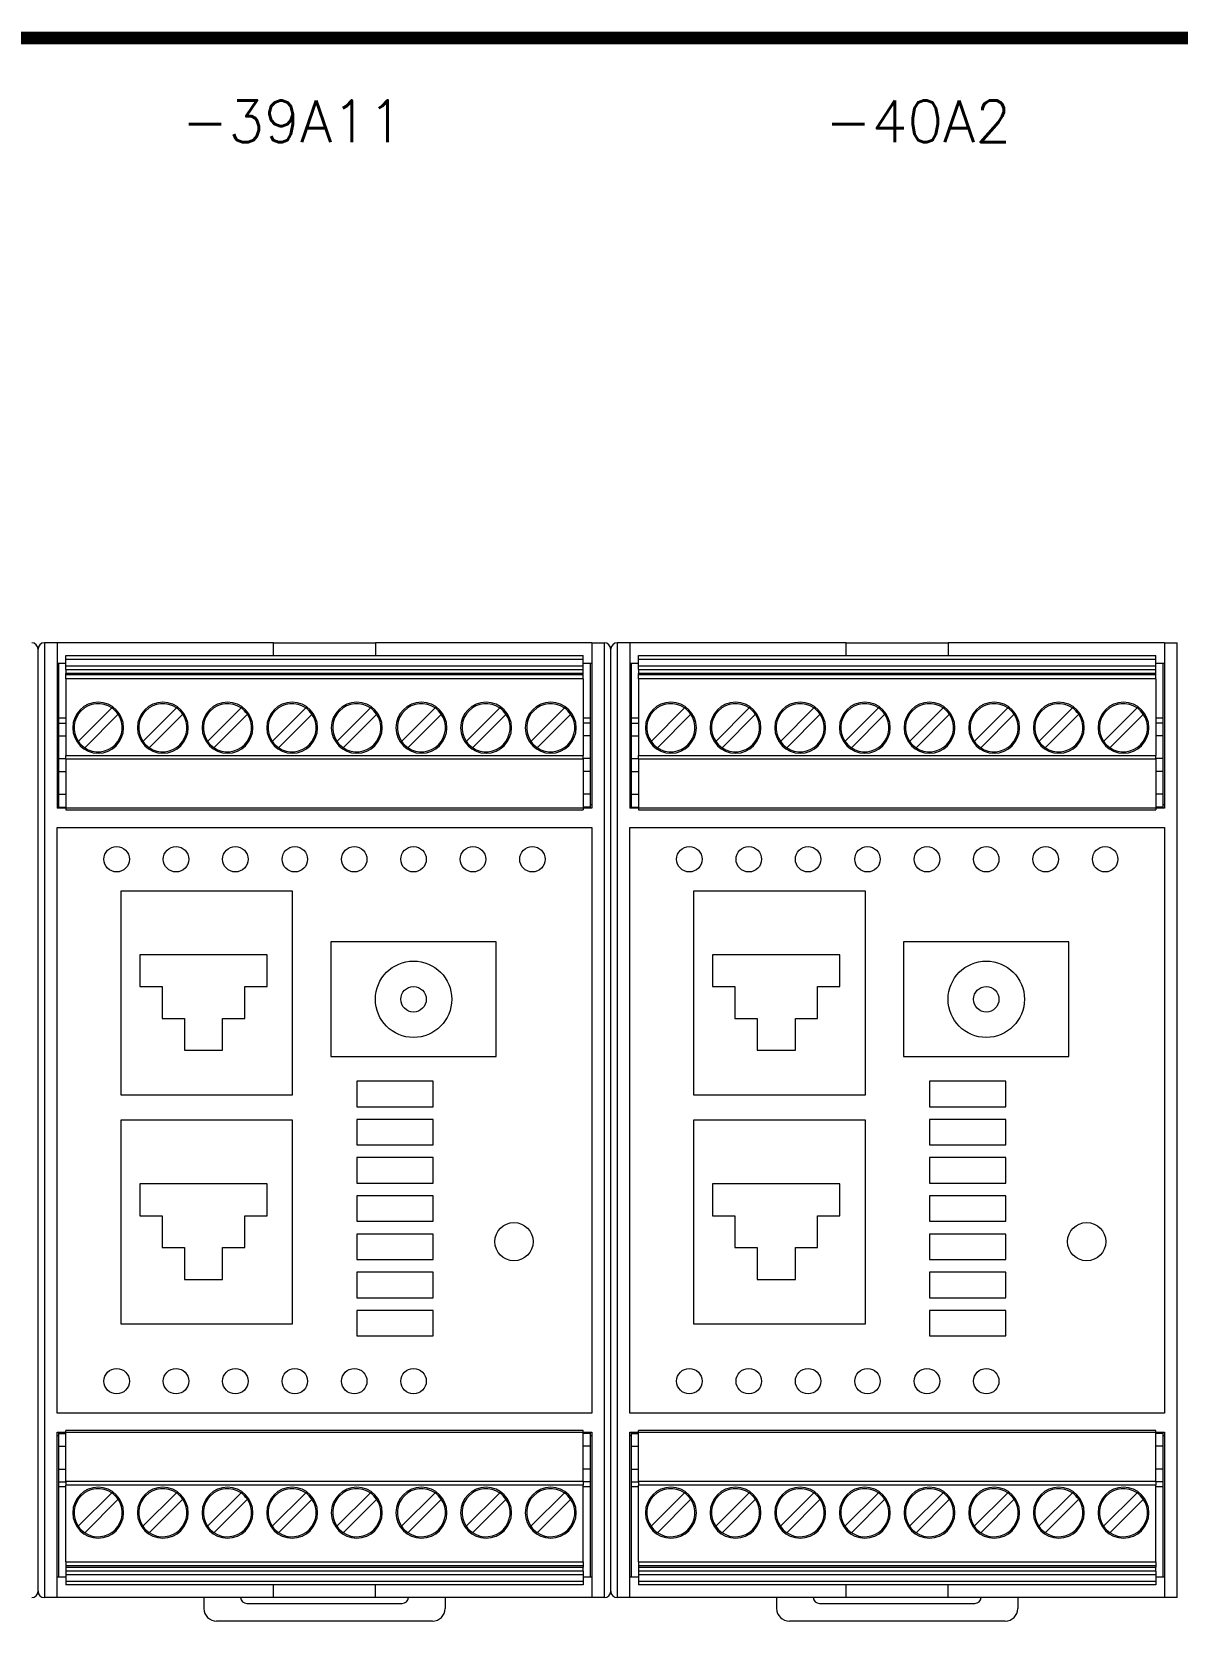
# Model space of a CAD drawing. Extents: x -2993 to 3661, y -4147 to -1441.
# Drawn here: x -2308.1 to -2218.1, y -2703.5 to -2578.7 of the extents above; entities that cross this region are included whole.
import ezdxf
from ezdxf.enums import TextEntityAlignment as Align

# ---------------------------------------------------------------- set-up
doc = ezdxf.new("R2010")
doc.units = 0
doc.header["$LTSCALE"] = 0.1
doc.header["$MEASUREMENT"] = 0
doc.layers.get('0').update_dxf_attribs({"linetype": 'CONTINUOUS'})
doc.layers.add('DIM', color=5, linetype='CONTINUOUS')
doc.styles.get("Standard").update_dxf_attribs({"font": 'simplex.shx'})

msp = doc.modelspace()

# ---------------------------------------------------------------- linework, layer by layer
at = {"color": 7, "linetype": 'Continuous', "lineweight": 13}
for p, q in [((-2306.14, -2626.67), (-2307.14, -2626.67)), ((-2307.14, -2626.67), (-2307.14, -2701.67)), ((-2289.14, -2626.67), (-2306.14, -2626.67)), ((-2306.14, -2626.67), (-2306.14, -2639.67)), ((-2289.14, -2627.67), (-2289.14, -2626.67)), ((-2289.14, -2626.67), (-2281.14, -2626.67)), ((-2264.14, -2626.67), (-2281.14, -2626.67)), ((-2281.14, -2626.67), (-2281.14, -2627.67)), ((-2264.14, -2626.67), (-2264.14, -2639.67)), ((-2264.14, -2626.67), (-2263.14, -2626.67)), ((-2263.14, -2701.67), (-2263.14, -2626.67)), ((-2261.14, -2626.67), (-2262.14, -2626.67)), ((-2262.14, -2626.67), (-2262.14, -2701.67)), ((-2261.14, -2626.67), (-2261.14, -2639.67)), ((-2244.14, -2626.67), (-2261.14, -2626.67)), ((-2244.14, -2627.67), (-2244.14, -2626.67)), ((-2244.14, -2626.67), (-2236.14, -2626.67)), ((-2236.14, -2626.67), (-2236.14, -2627.67)), ((-2219.14, -2626.67), (-2236.14, -2626.67)), ((-2219.14, -2626.67), (-2219.14, -2639.67)), ((-2219.14, -2626.67), (-2218.14, -2626.67)), ((-2218.14, -2701.67), (-2218.14, -2626.67)), ((-2307.64, -2632.32), (-2307.64, -2627.17)), ((-2307.64, -2632.32), (-2307.64, -2627.17)), ((-2307.64, -2701.17), (-2307.64, -2627.17)), ((-2307.64, -2701.17), (-2307.64, -2627.17)), ((-2307.64, -2701.17), (-2307.64, -2627.17)), ((-2307.64, -2701.17), (-2307.64, -2627.17)), ((-2305.46, -2627.67), (-2264.82, -2627.67)), ((-2305.46, -2627.97), (-2305.46, -2627.67)), ((-2264.82, -2627.97), (-2305.46, -2627.97)), ((-2305.46, -2628.47), (-2305.46, -2627.97)), ((-2264.82, -2627.97), (-2264.82, -2627.67)), ((-2264.82, -2628.47), (-2264.82, -2627.97)), ((-2262.64, -2632.32), (-2262.64, -2627.17)), ((-2262.64, -2632.32), (-2262.64, -2627.17)), ((-2262.64, -2701.17), (-2262.64, -2627.17)), ((-2262.64, -2701.17), (-2262.64, -2627.17)), ((-2262.64, -2701.17), (-2262.64, -2627.17)), ((-2262.64, -2701.17), (-2262.64, -2627.17)), ((-2260.46, -2627.97), (-2260.46, -2627.67)), ((-2260.46, -2627.67), (-2219.82, -2627.67)), ((-2260.46, -2628.47), (-2260.46, -2627.97)), ((-2219.82, -2627.97), (-2260.46, -2627.97)), ((-2219.82, -2627.97), (-2219.82, -2627.67)), ((-2219.82, -2628.47), (-2219.82, -2627.97)), ((-2306.14, -2628.27), (-2305.46, -2628.27)), ((-2306.04, -2628.27), (-2306.04, -2639.37)), ((-2305.46, -2628.47), (-2264.82, -2628.47)), ((-2305.46, -2628.77), (-2305.46, -2628.47)), ((-2305.46, -2628.77), (-2264.82, -2628.77)), ((-2305.46, -2628.77), (-2305.46, -2629.08)), ((-2264.82, -2629.08), (-2305.46, -2629.08)), ((-2305.46, -2629.19), (-2305.46, -2629.08)), ((-2264.82, -2629.19), (-2305.46, -2629.19)), ((-2305.46, -2629.49), (-2305.46, -2629.19)), ((-2264.82, -2628.27), (-2264.14, -2628.27)), ((-2264.82, -2628.77), (-2264.82, -2628.47)), ((-2264.82, -2629.08), (-2264.82, -2628.77)), ((-2264.82, -2629.19), (-2264.82, -2629.08)), ((-2264.82, -2629.49), (-2264.82, -2629.19)), ((-2264.24, -2639.37), (-2264.24, -2628.27)), ((-2261.14, -2628.27), (-2260.46, -2628.27)), ((-2261.04, -2628.27), (-2261.04, -2639.37)), ((-2260.46, -2628.77), (-2260.46, -2628.47)), ((-2260.46, -2628.47), (-2219.82, -2628.47)), ((-2260.46, -2628.77), (-2260.46, -2629.08)), ((-2260.46, -2628.77), (-2219.82, -2628.77)), ((-2260.46, -2629.19), (-2260.46, -2629.08)), ((-2219.82, -2629.08), (-2260.46, -2629.08)), ((-2260.46, -2629.49), (-2260.46, -2629.19)), ((-2219.82, -2629.19), (-2260.46, -2629.19)), ((-2219.82, -2628.27), (-2219.14, -2628.27)), ((-2219.82, -2628.77), (-2219.82, -2628.47)), ((-2219.82, -2629.08), (-2219.82, -2628.77)), ((-2219.82, -2629.19), (-2219.82, -2629.08)), ((-2219.82, -2629.49), (-2219.82, -2629.19)), ((-2219.24, -2639.37), (-2219.24, -2628.27)), ((-2264.82, -2629.49), (-2305.46, -2629.49)), ((-2305.46, -2629.49), (-2305.46, -2635.51)), ((-2264.82, -2629.49), (-2264.82, -2635.51)), ((-2260.46, -2629.49), (-2260.46, -2635.51)), ((-2219.82, -2629.49), (-2260.46, -2629.49)), ((-2219.82, -2629.49), (-2219.82, -2635.51)), ((-2304.48, -2634.41), (-2301.85, -2631.78)), ((-2299.4, -2634.41), (-2296.77, -2631.78)), ((-2294.32, -2634.41), (-2291.69, -2631.78)), ((-2289.24, -2634.41), (-2286.61, -2631.78)), ((-2284.16, -2634.41), (-2281.53, -2631.78)), ((-2279.08, -2634.41), (-2276.45, -2631.78)), ((-2274, -2634.41), (-2271.37, -2631.78)), ((-2268.92, -2634.41), (-2266.29, -2631.78)), ((-2259.48, -2634.41), (-2256.85, -2631.78)), ((-2254.4, -2634.41), (-2251.77, -2631.78)), ((-2249.32, -2634.41), (-2246.69, -2631.78)), ((-2244.24, -2634.41), (-2241.61, -2631.78)), ((-2239.16, -2634.41), (-2236.53, -2631.78)), ((-2234.08, -2634.41), (-2231.45, -2631.78)), ((-2229, -2634.41), (-2226.37, -2631.78)), ((-2223.92, -2634.41), (-2221.29, -2631.78)), ((-2306.04, -2632.57), (-2305.46, -2632.57)), ((-2306.04, -2632.97), (-2305.46, -2632.97)), ((-2301.35, -2632.28), (-2303.98, -2634.91)), ((-2296.27, -2632.28), (-2298.9, -2634.91)), ((-2291.19, -2632.28), (-2293.82, -2634.91)), ((-2286.11, -2632.28), (-2288.74, -2634.91)), ((-2281.03, -2632.28), (-2283.66, -2634.91)), ((-2275.95, -2632.28), (-2278.58, -2634.91)), ((-2270.87, -2632.28), (-2273.5, -2634.91)), ((-2265.79, -2632.28), (-2268.42, -2634.91)), ((-2264.82, -2632.57), (-2264.24, -2632.57)), ((-2264.24, -2632.97), (-2264.82, -2632.97)), ((-2261.04, -2632.57), (-2260.46, -2632.57)), ((-2261.04, -2632.97), (-2260.46, -2632.97)), ((-2256.35, -2632.28), (-2258.98, -2634.91)), ((-2251.27, -2632.28), (-2253.9, -2634.91)), ((-2246.19, -2632.28), (-2248.82, -2634.91)), ((-2241.11, -2632.28), (-2243.74, -2634.91)), ((-2236.03, -2632.28), (-2238.66, -2634.91)), ((-2230.95, -2632.28), (-2233.58, -2634.91)), ((-2225.87, -2632.28), (-2228.5, -2634.91)), ((-2220.79, -2632.28), (-2223.42, -2634.91)), ((-2219.82, -2632.57), (-2219.24, -2632.57)), ((-2219.24, -2632.97), (-2219.82, -2632.97)), ((-2306.04, -2633.97), (-2305.46, -2633.97)), ((-2264.24, -2633.97), (-2264.82, -2633.97)), ((-2261.04, -2633.97), (-2260.46, -2633.97)), ((-2219.24, -2633.97), (-2219.82, -2633.97)), ((-2305.46, -2635.51), (-2264.82, -2635.51)), ((-2305.46, -2635.81), (-2305.46, -2635.51)), ((-2264.82, -2635.81), (-2264.82, -2635.51)), ((-2260.46, -2635.81), (-2260.46, -2635.51)), ((-2260.46, -2635.51), (-2219.82, -2635.51)), ((-2219.82, -2635.81), (-2219.82, -2635.51)), ((-2306.04, -2635.77), (-2305.46, -2635.77)), ((-2306.04, -2636.77), (-2305.46, -2636.77)), ((-2264.82, -2635.81), (-2305.46, -2635.81)), ((-2305.46, -2635.81), (-2305.46, -2639.79)), ((-2264.24, -2635.77), (-2264.82, -2635.77)), ((-2264.82, -2635.81), (-2264.82, -2639.79)), ((-2264.24, -2636.77), (-2264.82, -2636.77)), ((-2261.04, -2635.77), (-2260.46, -2635.77)), ((-2261.04, -2636.77), (-2260.46, -2636.77)), ((-2260.46, -2635.81), (-2260.46, -2639.79)), ((-2219.82, -2635.81), (-2260.46, -2635.81)), ((-2219.24, -2635.77), (-2219.82, -2635.77)), ((-2219.82, -2635.81), (-2219.82, -2639.79)), ((-2219.24, -2636.77), (-2219.82, -2636.77)), ((-2307.64, -2653.67), (-2307.64, -2636.99)), ((-2307.64, -2653.67), (-2307.64, -2636.99)), ((-2262.64, -2653.67), (-2262.64, -2636.99)), ((-2262.64, -2653.67), (-2262.64, -2636.99)), ((-2306.04, -2638.57), (-2305.46, -2638.57)), ((-2264.24, -2638.57), (-2264.82, -2638.57)), ((-2261.04, -2638.57), (-2260.46, -2638.57)), ((-2219.24, -2638.57), (-2219.82, -2638.57)), ((-2306.14, -2639.37), (-2306.04, -2639.37)), ((-2264.14, -2639.67), (-2306.14, -2639.67)), ((-2306.04, -2639.37), (-2306.04, -2639.67)), ((-2306.04, -2639.57), (-2305.46, -2639.57)), ((-2305.46, -2639.79), (-2264.82, -2639.79)), ((-2264.24, -2639.57), (-2264.82, -2639.57)), ((-2264.24, -2639.37), (-2264.14, -2639.37)), ((-2264.24, -2639.67), (-2264.24, -2639.37)), ((-2261.14, -2639.37), (-2261.04, -2639.37)), ((-2219.14, -2639.67), (-2261.14, -2639.67)), ((-2261.04, -2639.37), (-2261.04, -2639.67)), ((-2261.04, -2639.57), (-2260.46, -2639.57)), ((-2260.46, -2639.79), (-2219.82, -2639.79)), ((-2219.24, -2639.57), (-2219.82, -2639.57)), ((-2219.24, -2639.37), (-2219.14, -2639.37)), ((-2219.24, -2639.67), (-2219.24, -2639.37)), ((-2306.14, -2641.17), (-2264.14, -2641.17)), ((-2306.14, -2687.17), (-2306.14, -2641.17)), ((-2264.14, -2641.17), (-2264.14, -2687.17)), ((-2261.14, -2641.17), (-2219.14, -2641.17)), ((-2261.14, -2687.17), (-2261.14, -2641.17)), ((-2219.14, -2641.17), (-2219.14, -2687.17)), ((-2287.64, -2646.17), (-2301.14, -2646.17)), ((-2287.64, -2646.17), (-2301.14, -2646.17)), ((-2301.14, -2646.17), (-2301.14, -2662.17)), ((-2301.14, -2646.17), (-2301.14, -2662.17)), ((-2287.64, -2662.17), (-2287.64, -2646.17)), ((-2287.64, -2662.17), (-2287.64, -2646.17)), ((-2256.14, -2646.17), (-2256.14, -2662.17)), ((-2256.14, -2646.17), (-2256.14, -2662.17)), ((-2242.64, -2646.17), (-2256.14, -2646.17)), ((-2242.64, -2646.17), (-2256.14, -2646.17)), ((-2242.64, -2662.17), (-2242.64, -2646.17)), ((-2242.64, -2662.17), (-2242.64, -2646.17)), ((-2271.64, -2650.17), (-2284.64, -2650.17)), ((-2284.64, -2650.17), (-2284.64, -2659.17)), ((-2271.64, -2659.17), (-2271.64, -2650.17)), ((-2226.64, -2650.17), (-2239.64, -2650.17)), ((-2239.64, -2650.17), (-2239.64, -2659.17)), ((-2226.64, -2659.17), (-2226.64, -2650.17)), ((-2289.64, -2651.17), (-2299.64, -2651.17)), ((-2299.64, -2651.17), (-2299.64, -2653.67)), ((-2289.64, -2653.67), (-2289.64, -2651.17)), ((-2254.64, -2651.17), (-2254.64, -2653.67)), ((-2244.64, -2651.17), (-2254.64, -2651.17)), ((-2244.64, -2653.67), (-2244.64, -2651.17)), ((-2299.64, -2653.67), (-2297.89, -2653.67)), ((-2297.89, -2653.67), (-2297.89, -2656.17)), ((-2291.39, -2656.17), (-2291.39, -2653.67)), ((-2291.39, -2653.67), (-2289.64, -2653.67)), ((-2254.64, -2653.67), (-2252.89, -2653.67)), ((-2252.89, -2653.67), (-2252.89, -2656.17)), ((-2246.39, -2656.17), (-2246.39, -2653.67)), ((-2246.39, -2653.67), (-2244.64, -2653.67)), ((-2297.89, -2656.17), (-2296.14, -2656.17)), ((-2296.14, -2656.17), (-2296.14, -2658.67)), ((-2293.14, -2656.17), (-2291.39, -2656.17)), ((-2293.14, -2658.67), (-2293.14, -2656.17)), ((-2252.89, -2656.17), (-2251.14, -2656.17)), ((-2251.14, -2656.17), (-2251.14, -2658.67)), ((-2248.14, -2658.67), (-2248.14, -2656.17)), ((-2248.14, -2656.17), (-2246.39, -2656.17)), ((-2296.14, -2658.67), (-2293.14, -2658.67)), ((-2284.64, -2659.17), (-2271.64, -2659.17)), ((-2251.14, -2658.67), (-2248.14, -2658.67)), ((-2239.64, -2659.17), (-2226.64, -2659.17)), ((-2276.59, -2661.11), (-2282.59, -2661.11)), ((-2282.59, -2661.11), (-2282.59, -2663.11)), ((-2276.59, -2663.11), (-2276.59, -2661.11)), ((-2231.59, -2661.11), (-2237.59, -2661.11)), ((-2237.59, -2661.11), (-2237.59, -2663.11)), ((-2231.59, -2663.11), (-2231.59, -2661.11)), ((-2301.14, -2662.17), (-2287.64, -2662.17)), ((-2301.14, -2662.17), (-2287.64, -2662.17)), ((-2256.14, -2662.17), (-2242.64, -2662.17)), ((-2256.14, -2662.17), (-2242.64, -2662.17)), ((-2287.64, -2664.17), (-2301.14, -2664.17)), ((-2287.64, -2664.17), (-2301.14, -2664.17)), ((-2301.14, -2664.17), (-2301.14, -2680.17)), ((-2301.14, -2664.17), (-2301.14, -2680.17)), ((-2287.64, -2680.17), (-2287.64, -2664.17)), ((-2287.64, -2680.17), (-2287.64, -2664.17)), ((-2282.59, -2663.11), (-2276.59, -2663.11)), ((-2282.59, -2664.11), (-2282.59, -2666.11)), ((-2276.59, -2664.11), (-2282.59, -2664.11)), ((-2276.59, -2666.11), (-2276.59, -2664.11)), ((-2242.64, -2664.17), (-2256.14, -2664.17)), ((-2242.64, -2664.17), (-2256.14, -2664.17)), ((-2256.14, -2664.17), (-2256.14, -2680.17)), ((-2256.14, -2664.17), (-2256.14, -2680.17)), ((-2242.64, -2680.17), (-2242.64, -2664.17)), ((-2242.64, -2680.17), (-2242.64, -2664.17)), ((-2237.59, -2663.11), (-2231.59, -2663.11)), ((-2237.59, -2664.11), (-2237.59, -2666.11)), ((-2231.59, -2664.11), (-2237.59, -2664.11)), ((-2231.59, -2666.11), (-2231.59, -2664.11)), ((-2282.59, -2666.11), (-2276.59, -2666.11)), ((-2237.59, -2666.11), (-2231.59, -2666.11)), ((-2276.59, -2667.11), (-2282.59, -2667.11)), ((-2282.59, -2667.11), (-2282.59, -2669.11)), ((-2276.59, -2669.11), (-2276.59, -2667.11)), ((-2231.59, -2667.11), (-2237.59, -2667.11)), ((-2237.59, -2667.11), (-2237.59, -2669.11)), ((-2231.59, -2669.11), (-2231.59, -2667.11)), ((-2289.64, -2669.17), (-2299.64, -2669.17)), ((-2299.64, -2669.17), (-2299.64, -2671.67)), ((-2289.64, -2671.67), (-2289.64, -2669.17)), ((-2282.59, -2669.11), (-2276.59, -2669.11)), ((-2244.64, -2669.17), (-2254.64, -2669.17)), ((-2254.64, -2669.17), (-2254.64, -2671.67)), ((-2244.64, -2671.67), (-2244.64, -2669.17)), ((-2237.59, -2669.11), (-2231.59, -2669.11)), ((-2282.59, -2670.11), (-2282.59, -2672.11)), ((-2276.59, -2670.11), (-2282.59, -2670.11)), ((-2276.59, -2672.11), (-2276.59, -2670.11)), ((-2237.59, -2670.11), (-2237.59, -2672.11)), ((-2231.59, -2670.11), (-2237.59, -2670.11)), ((-2231.59, -2672.11), (-2231.59, -2670.11)), ((-2299.64, -2671.67), (-2297.89, -2671.67)), ((-2297.89, -2671.67), (-2297.89, -2674.17)), ((-2291.39, -2674.17), (-2291.39, -2671.67)), ((-2291.39, -2671.67), (-2289.64, -2671.67)), ((-2254.64, -2671.67), (-2252.89, -2671.67)), ((-2252.89, -2671.67), (-2252.89, -2674.17)), ((-2246.39, -2674.17), (-2246.39, -2671.67)), ((-2246.39, -2671.67), (-2244.64, -2671.67)), ((-2282.59, -2672.11), (-2276.59, -2672.11)), ((-2237.59, -2672.11), (-2231.59, -2672.11)), ((-2297.89, -2674.17), (-2296.14, -2674.17)), ((-2296.14, -2674.17), (-2296.14, -2676.67)), ((-2293.14, -2674.17), (-2291.39, -2674.17)), ((-2293.14, -2676.67), (-2293.14, -2674.17)), ((-2282.59, -2673.11), (-2282.59, -2675.11)), ((-2276.59, -2673.11), (-2282.59, -2673.11)), ((-2276.59, -2675.11), (-2276.59, -2673.11)), ((-2252.89, -2674.17), (-2251.14, -2674.17)), ((-2251.14, -2674.17), (-2251.14, -2676.67)), ((-2248.14, -2676.67), (-2248.14, -2674.17)), ((-2248.14, -2674.17), (-2246.39, -2674.17)), ((-2237.59, -2673.11), (-2237.59, -2675.11)), ((-2231.59, -2673.11), (-2237.59, -2673.11)), ((-2231.59, -2675.11), (-2231.59, -2673.11)), ((-2307.64, -2701.17), (-2307.64, -2674.67)), ((-2307.64, -2701.17), (-2307.64, -2674.67)), ((-2282.59, -2675.11), (-2276.59, -2675.11)), ((-2262.64, -2701.17), (-2262.64, -2674.67)), ((-2262.64, -2701.17), (-2262.64, -2674.67)), ((-2237.59, -2675.11), (-2231.59, -2675.11)), ((-2296.14, -2676.67), (-2293.14, -2676.67)), ((-2282.59, -2676.11), (-2282.59, -2678.11)), ((-2276.59, -2676.11), (-2282.59, -2676.11)), ((-2276.59, -2678.11), (-2276.59, -2676.11)), ((-2251.14, -2676.67), (-2248.14, -2676.67)), ((-2237.59, -2676.11), (-2237.59, -2678.11)), ((-2231.59, -2676.11), (-2237.59, -2676.11)), ((-2231.59, -2678.11), (-2231.59, -2676.11)), ((-2282.59, -2678.11), (-2276.59, -2678.11)), ((-2276.59, -2679.11), (-2282.59, -2679.11)), ((-2282.59, -2679.11), (-2282.59, -2681.11)), ((-2276.59, -2681.11), (-2276.59, -2679.11)), ((-2237.59, -2678.11), (-2231.59, -2678.11)), ((-2231.59, -2679.11), (-2237.59, -2679.11)), ((-2237.59, -2679.11), (-2237.59, -2681.11)), ((-2231.59, -2681.11), (-2231.59, -2679.11)), ((-2301.14, -2680.17), (-2287.64, -2680.17)), ((-2301.14, -2680.17), (-2287.64, -2680.17)), ((-2256.14, -2680.17), (-2242.64, -2680.17)), ((-2256.14, -2680.17), (-2242.64, -2680.17)), ((-2282.59, -2681.11), (-2276.59, -2681.11)), ((-2237.59, -2681.11), (-2231.59, -2681.11)), ((-2264.14, -2687.17), (-2306.14, -2687.17)), ((-2219.14, -2687.17), (-2261.14, -2687.17)), ((-2306.14, -2688.67), (-2264.14, -2688.67)), ((-2306.14, -2701.67), (-2306.14, -2688.67)), ((-2306.04, -2688.97), (-2306.14, -2688.97)), ((-2306.04, -2688.67), (-2306.04, -2688.97)), ((-2306.04, -2688.77), (-2305.46, -2688.77)), ((-2306.04, -2688.97), (-2306.04, -2700.07)), ((-2264.82, -2688.55), (-2305.46, -2688.55)), ((-2305.46, -2692.53), (-2305.46, -2688.55)), ((-2264.82, -2692.53), (-2264.82, -2688.55)), ((-2264.24, -2688.77), (-2264.82, -2688.77)), ((-2264.24, -2688.97), (-2264.24, -2688.67)), ((-2264.14, -2688.97), (-2264.24, -2688.97)), ((-2264.24, -2700.07), (-2264.24, -2688.97)), ((-2264.14, -2688.67), (-2264.14, -2701.67)), ((-2261.14, -2701.67), (-2261.14, -2688.67)), ((-2261.14, -2688.67), (-2219.14, -2688.67)), ((-2261.04, -2688.97), (-2261.14, -2688.97)), ((-2261.04, -2688.67), (-2261.04, -2688.97)), ((-2261.04, -2688.77), (-2260.46, -2688.77)), ((-2261.04, -2688.97), (-2261.04, -2700.07)), ((-2260.46, -2692.53), (-2260.46, -2688.55)), ((-2219.82, -2688.55), (-2260.46, -2688.55)), ((-2219.82, -2692.53), (-2219.82, -2688.55)), ((-2219.24, -2688.77), (-2219.82, -2688.77)), ((-2219.24, -2688.97), (-2219.24, -2688.67)), ((-2219.14, -2688.97), (-2219.24, -2688.97)), ((-2219.24, -2700.07), (-2219.24, -2688.97)), ((-2219.14, -2688.67), (-2219.14, -2701.67)), ((-2306.04, -2689.77), (-2305.46, -2689.77)), ((-2264.24, -2689.77), (-2264.82, -2689.77)), ((-2261.04, -2689.77), (-2260.46, -2689.77)), ((-2219.24, -2689.77), (-2219.82, -2689.77)), ((-2306.04, -2691.57), (-2305.46, -2691.57)), ((-2264.24, -2691.57), (-2264.82, -2691.57)), ((-2261.04, -2691.57), (-2260.46, -2691.57)), ((-2219.24, -2691.57), (-2219.82, -2691.57)), ((-2306.04, -2692.57), (-2305.46, -2692.57)), ((-2305.46, -2692.97), (-2306.04, -2692.97)), ((-2305.46, -2692.53), (-2264.82, -2692.53)), ((-2305.46, -2692.53), (-2305.46, -2692.83)), ((-2264.82, -2692.83), (-2305.46, -2692.83)), ((-2305.46, -2698.85), (-2305.46, -2692.83)), ((-2264.82, -2692.53), (-2264.82, -2692.83)), ((-2264.24, -2692.57), (-2264.82, -2692.57)), ((-2264.82, -2698.85), (-2264.82, -2692.83)), ((-2264.24, -2692.97), (-2264.82, -2692.97)), ((-2261.04, -2692.57), (-2260.46, -2692.57)), ((-2260.46, -2692.97), (-2261.04, -2692.97)), ((-2260.46, -2692.53), (-2260.46, -2692.83)), ((-2260.46, -2692.53), (-2219.82, -2692.53)), ((-2260.46, -2698.85), (-2260.46, -2692.83)), ((-2219.82, -2692.83), (-2260.46, -2692.83)), ((-2219.82, -2692.53), (-2219.82, -2692.83)), ((-2219.24, -2692.57), (-2219.82, -2692.57)), ((-2219.82, -2698.85), (-2219.82, -2692.83)), ((-2219.24, -2692.97), (-2219.82, -2692.97)), ((-2304.48, -2696.07), (-2301.85, -2693.44)), ((-2301.35, -2693.94), (-2303.98, -2696.57)), ((-2299.4, -2696.07), (-2296.77, -2693.44)), ((-2296.27, -2693.94), (-2298.9, -2696.57)), ((-2294.32, -2696.07), (-2291.69, -2693.44)), ((-2291.19, -2693.94), (-2293.82, -2696.57)), ((-2289.24, -2696.07), (-2286.61, -2693.44)), ((-2286.11, -2693.94), (-2288.74, -2696.57)), ((-2284.16, -2696.07), (-2281.53, -2693.44)), ((-2281.03, -2693.94), (-2283.66, -2696.57)), ((-2279.08, -2696.07), (-2276.45, -2693.44)), ((-2275.95, -2693.94), (-2278.58, -2696.57)), ((-2274, -2696.07), (-2271.37, -2693.44)), ((-2270.87, -2693.94), (-2273.5, -2696.57)), ((-2268.92, -2696.07), (-2266.29, -2693.44)), ((-2265.79, -2693.94), (-2268.42, -2696.57)), ((-2259.48, -2696.07), (-2256.85, -2693.44)), ((-2256.35, -2693.94), (-2258.98, -2696.57)), ((-2254.4, -2696.07), (-2251.77, -2693.44)), ((-2251.27, -2693.94), (-2253.9, -2696.57)), ((-2249.32, -2696.07), (-2246.69, -2693.44)), ((-2246.19, -2693.94), (-2248.82, -2696.57)), ((-2244.24, -2696.07), (-2241.61, -2693.44)), ((-2241.11, -2693.94), (-2243.74, -2696.57)), ((-2239.16, -2696.07), (-2236.53, -2693.44)), ((-2236.03, -2693.94), (-2238.66, -2696.57)), ((-2234.08, -2696.07), (-2231.45, -2693.44)), ((-2230.95, -2693.94), (-2233.58, -2696.57)), ((-2229, -2696.07), (-2226.37, -2693.44)), ((-2225.87, -2693.94), (-2228.5, -2696.57)), ((-2223.92, -2696.07), (-2221.29, -2693.44)), ((-2220.79, -2693.94), (-2223.42, -2696.57)), ((-2305.46, -2698.85), (-2264.82, -2698.85)), ((-2305.46, -2698.85), (-2305.46, -2699.15)), ((-2305.46, -2699.15), (-2264.82, -2699.15)), ((-2305.46, -2699.15), (-2305.46, -2699.27)), ((-2264.82, -2698.85), (-2264.82, -2699.15)), ((-2264.82, -2699.15), (-2264.82, -2699.27)), ((-2260.46, -2698.85), (-2260.46, -2699.15)), ((-2260.46, -2698.85), (-2219.82, -2698.85)), ((-2260.46, -2699.15), (-2260.46, -2699.27)), ((-2260.46, -2699.15), (-2219.82, -2699.15)), ((-2219.82, -2698.85), (-2219.82, -2699.15)), ((-2219.82, -2699.15), (-2219.82, -2699.27)), ((-2305.46, -2700.07), (-2306.14, -2700.07)), ((-2305.46, -2699.27), (-2264.82, -2699.27)), ((-2305.46, -2699.27), (-2305.46, -2699.58)), ((-2264.82, -2699.58), (-2305.46, -2699.58)), ((-2305.46, -2699.58), (-2305.46, -2699.88)), ((-2264.82, -2699.88), (-2305.46, -2699.88)), ((-2305.46, -2699.88), (-2305.46, -2700.37)), ((-2305.46, -2700.37), (-2264.82, -2700.37)), ((-2305.46, -2700.37), (-2305.46, -2700.67)), ((-2264.82, -2699.58), (-2264.82, -2699.27)), ((-2264.82, -2699.58), (-2264.82, -2699.88)), ((-2264.82, -2699.88), (-2264.82, -2700.37)), ((-2264.14, -2700.07), (-2264.82, -2700.07)), ((-2264.82, -2700.37), (-2264.82, -2700.67)), ((-2260.46, -2700.07), (-2261.14, -2700.07)), ((-2260.46, -2699.27), (-2260.46, -2699.58)), ((-2260.46, -2699.27), (-2219.82, -2699.27)), ((-2260.46, -2699.58), (-2260.46, -2699.88)), ((-2219.82, -2699.58), (-2260.46, -2699.58)), ((-2260.46, -2699.88), (-2260.46, -2700.37)), ((-2219.82, -2699.88), (-2260.46, -2699.88)), ((-2260.46, -2700.37), (-2260.46, -2700.67)), ((-2260.46, -2700.37), (-2219.82, -2700.37)), ((-2219.82, -2699.58), (-2219.82, -2699.27)), ((-2219.82, -2699.58), (-2219.82, -2699.88)), ((-2219.82, -2699.88), (-2219.82, -2700.37)), ((-2219.14, -2700.07), (-2219.82, -2700.07)), ((-2219.82, -2700.37), (-2219.82, -2700.67)), ((-2306.14, -2701.67), (-2307.14, -2701.67)), ((-2289.14, -2701.67), (-2306.14, -2701.67)), ((-2264.82, -2700.67), (-2305.46, -2700.67)), ((-2294.61, -2701.67), (-2294.61, -2702.52)), ((-2289.14, -2701.67), (-2289.14, -2700.67)), ((-2281.14, -2701.67), (-2289.14, -2701.67)), ((-2281.14, -2701.67), (-2281.14, -2700.67)), ((-2264.14, -2701.67), (-2281.14, -2701.67)), ((-2275.66, -2701.67), (-2275.66, -2702.52)), ((-2263.14, -2701.67), (-2264.14, -2701.67)), ((-2261.14, -2701.67), (-2262.14, -2701.67)), ((-2244.14, -2701.67), (-2261.14, -2701.67)), ((-2219.82, -2700.67), (-2260.46, -2700.67)), ((-2249.61, -2701.67), (-2249.61, -2702.52)), ((-2244.14, -2701.67), (-2244.14, -2700.67)), ((-2236.14, -2701.67), (-2244.14, -2701.67)), ((-2236.14, -2701.67), (-2236.14, -2700.67)), ((-2219.14, -2701.67), (-2236.14, -2701.67)), ((-2230.66, -2701.67), (-2230.66, -2702.52)), ((-2218.14, -2701.67), (-2219.14, -2701.67)), ((-2291.24, -2702.12), (-2279.04, -2702.12)), ((-2246.24, -2702.12), (-2234.04, -2702.12)), ((-2276.66, -2703.52), (-2293.61, -2703.52)), ((-2231.66, -2703.52), (-2248.61, -2703.52))]:
    msp.add_line(p, q, dxfattribs=at)
for centre, radius in [((-2301.47, -2643.67), 1), ((-2296.8, -2643.67), 1), ((-2292.14, -2643.67), 1), ((-2287.47, -2643.67), 1), ((-2282.8, -2643.67), 1), ((-2278.14, -2643.67), 1), ((-2273.47, -2643.67), 1), ((-2268.8, -2643.67), 1), ((-2256.47, -2643.67), 1), ((-2251.8, -2643.67), 1), ((-2247.14, -2643.67), 1), ((-2242.47, -2643.67), 1), ((-2237.8, -2643.67), 1), ((-2233.14, -2643.67), 1), ((-2228.47, -2643.67), 1), ((-2223.8, -2643.67), 1), ((-2278.14, -2654.67), 3), ((-2233.14, -2654.67), 3), ((-2278.14, -2654.67), 1), ((-2233.14, -2654.67), 1), ((-2270.25, -2673.71), 1.5), ((-2225.25, -2673.71), 1.5), ((-2301.47, -2684.67), 1), ((-2296.8, -2684.67), 1), ((-2292.14, -2684.67), 1), ((-2287.47, -2684.67), 1), ((-2282.8, -2684.67), 1), ((-2278.14, -2684.67), 1), ((-2256.47, -2684.67), 1), ((-2251.8, -2684.67), 1), ((-2247.14, -2684.67), 1), ((-2242.47, -2684.67), 1), ((-2237.8, -2684.67), 1), ((-2233.14, -2684.67), 1)]:
    msp.add_circle(centre, radius, dxfattribs=at)
for centre, radius, start, end in [((-2308.14, -2627.17), 0.5, 0, 89.9998), ((-2307.14, -2627.17), 0.5, 90.0002, 179.9998), ((-2263.14, -2627.17), 0.5, 0, 89.9998), ((-2262.14, -2627.17), 0.5, 90.0002, 179.9998), ((-2302.92, -2633.34), 2, 90, 270), ((-2302.92, -2633.34), 1.89, 55.6634, 135), ((-2302.92, -2633.34), 2, 270, 90), ((-2302.92, -2633.34), 1.89, 34.3365, 55.6635), ((-2297.84, -2633.34), 2, 90, 270), ((-2297.84, -2633.34), 1.89, 55.6634, 135), ((-2297.84, -2633.34), 2, 270, 90), ((-2297.84, -2633.34), 1.89, 34.3365, 55.6635), ((-2292.76, -2633.34), 2, 90, 270), ((-2292.76, -2633.34), 1.89, 55.6634, 135), ((-2292.76, -2633.34), 2, 270, 90), ((-2292.76, -2633.34), 1.89, 34.3365, 55.6635), ((-2287.68, -2633.34), 2, 90, 270), ((-2287.68, -2633.34), 1.89, 55.6634, 135), ((-2287.68, -2633.34), 2, 270, 90), ((-2287.68, -2633.34), 1.89, 34.3365, 55.6635), ((-2282.6, -2633.34), 2, 90, 270), ((-2282.6, -2633.34), 1.89, 55.6634, 135), ((-2282.6, -2633.34), 2, 270, 90), ((-2282.6, -2633.34), 1.89, 34.3365, 55.6635), ((-2277.52, -2633.34), 2, 90, 270), ((-2277.52, -2633.34), 1.89, 55.6634, 135), ((-2277.52, -2633.34), 2, 270, 90), ((-2277.52, -2633.34), 1.89, 34.3365, 55.6635), ((-2272.44, -2633.34), 2, 90, 270), ((-2272.44, -2633.34), 1.89, 55.6634, 135), ((-2272.44, -2633.34), 2, 270, 90), ((-2272.44, -2633.34), 1.89, 34.3365, 55.6635), ((-2267.36, -2633.34), 2, 90, 270), ((-2267.36, -2633.34), 1.89, 55.6634, 135), ((-2267.36, -2633.34), 2, 270, 90), ((-2267.36, -2633.34), 1.89, 34.3365, 55.6635), ((-2257.92, -2633.34), 2, 90, 270), ((-2257.92, -2633.34), 1.89, 55.6634, 135), ((-2257.92, -2633.34), 2, 270, 90), ((-2257.92, -2633.34), 1.89, 34.3365, 55.6635), ((-2252.84, -2633.34), 2, 90, 270), ((-2252.84, -2633.34), 1.89, 55.6634, 135), ((-2252.84, -2633.34), 2, 270, 90), ((-2252.84, -2633.34), 1.89, 34.3365, 55.6635), ((-2247.76, -2633.34), 2, 90, 270), ((-2247.76, -2633.34), 1.89, 55.6634, 135), ((-2247.76, -2633.34), 2, 270, 90), ((-2247.76, -2633.34), 1.89, 34.3365, 55.6635), ((-2242.68, -2633.34), 2, 90, 270), ((-2242.68, -2633.34), 1.89, 55.6634, 135), ((-2242.68, -2633.34), 2, 270, 90), ((-2242.68, -2633.34), 1.89, 34.3365, 55.6635), ((-2237.6, -2633.34), 2, 90, 270), ((-2237.6, -2633.34), 1.89, 55.6634, 135), ((-2237.6, -2633.34), 2, 270, 90), ((-2237.6, -2633.34), 1.89, 34.3365, 55.6635), ((-2232.52, -2633.34), 2, 90, 270), ((-2232.52, -2633.34), 1.89, 55.6634, 135), ((-2232.52, -2633.34), 2, 270, 90), ((-2232.52, -2633.34), 1.89, 34.3365, 55.6635), ((-2227.44, -2633.34), 2, 90, 270), ((-2227.44, -2633.34), 1.89, 55.6634, 135), ((-2227.44, -2633.34), 2, 270, 90), ((-2227.44, -2633.34), 1.89, 34.3365, 55.6635), ((-2222.36, -2633.34), 2, 90, 270), ((-2222.36, -2633.34), 1.89, 55.6634, 135), ((-2222.36, -2633.34), 2, 270, 90), ((-2222.36, -2633.34), 1.89, 34.3365, 55.6635), ((-2302.92, -2633.34), 1.89, 135, 214.3366), ((-2302.92, -2633.34), 1.89, 315, 34.3366), ((-2297.84, -2633.34), 1.89, 135, 214.3366), ((-2297.84, -2633.34), 1.89, 315, 34.3366), ((-2292.76, -2633.34), 1.89, 135, 214.3366), ((-2292.76, -2633.34), 1.89, 315, 34.3366), ((-2287.68, -2633.34), 1.89, 135, 214.3366), ((-2287.68, -2633.34), 1.89, 315, 34.3366), ((-2282.6, -2633.34), 1.89, 135, 214.3366), ((-2282.6, -2633.34), 1.89, 315, 34.3366), ((-2277.52, -2633.34), 1.89, 135, 214.3366), ((-2277.52, -2633.34), 1.89, 315, 34.3366), ((-2272.44, -2633.34), 1.89, 135, 214.3366), ((-2272.44, -2633.34), 1.89, 315, 34.3366), ((-2267.36, -2633.34), 1.89, 135, 214.3366), ((-2267.36, -2633.34), 1.89, 315, 34.3366), ((-2257.92, -2633.34), 1.89, 135, 214.3366), ((-2257.92, -2633.34), 1.89, 315, 34.3366), ((-2252.84, -2633.34), 1.89, 135, 214.3366), ((-2252.84, -2633.34), 1.89, 315, 34.3366), ((-2247.76, -2633.34), 1.89, 135, 214.3366), ((-2247.76, -2633.34), 1.89, 315, 34.3366), ((-2242.68, -2633.34), 1.89, 135, 214.3366), ((-2242.68, -2633.34), 1.89, 315, 34.3366), ((-2237.6, -2633.34), 1.89, 135, 214.3366), ((-2237.6, -2633.34), 1.89, 315, 34.3366), ((-2232.52, -2633.34), 1.89, 135, 214.3366), ((-2232.52, -2633.34), 1.89, 315, 34.3366), ((-2227.44, -2633.34), 1.89, 135, 214.3366), ((-2227.44, -2633.34), 1.89, 315, 34.3366), ((-2222.36, -2633.34), 1.89, 135, 214.3366), ((-2222.36, -2633.34), 1.89, 315, 34.3366), ((-2302.92, -2633.34), 1.89, 214.3365, 235.6635), ((-2302.92, -2633.34), 1.89, 235.6634, 315), ((-2297.84, -2633.34), 1.89, 214.3365, 235.6635), ((-2297.84, -2633.34), 1.89, 235.6634, 315), ((-2292.76, -2633.34), 1.89, 214.3365, 235.6635), ((-2292.76, -2633.34), 1.89, 235.6634, 315), ((-2287.68, -2633.34), 1.89, 214.3365, 235.6635), ((-2287.68, -2633.34), 1.89, 235.6634, 315), ((-2282.6, -2633.34), 1.89, 214.3365, 235.6635), ((-2282.6, -2633.34), 1.89, 235.6634, 315), ((-2277.52, -2633.34), 1.89, 214.3365, 235.6635), ((-2277.52, -2633.34), 1.89, 235.6634, 315), ((-2272.44, -2633.34), 1.89, 214.3365, 235.6635), ((-2272.44, -2633.34), 1.89, 235.6634, 315), ((-2267.36, -2633.34), 1.89, 214.3365, 235.6635), ((-2267.36, -2633.34), 1.89, 235.6634, 315), ((-2257.92, -2633.34), 1.89, 214.3365, 235.6635), ((-2257.92, -2633.34), 1.89, 235.6634, 315), ((-2252.84, -2633.34), 1.89, 214.3365, 235.6635), ((-2252.84, -2633.34), 1.89, 235.6634, 315), ((-2247.76, -2633.34), 1.89, 214.3365, 235.6635), ((-2247.76, -2633.34), 1.89, 235.6634, 315), ((-2242.68, -2633.34), 1.89, 214.3365, 235.6635), ((-2242.68, -2633.34), 1.89, 235.6634, 315), ((-2237.6, -2633.34), 1.89, 214.3365, 235.6635), ((-2237.6, -2633.34), 1.89, 235.6634, 315), ((-2232.52, -2633.34), 1.89, 214.3365, 235.6635), ((-2232.52, -2633.34), 1.89, 235.6634, 315), ((-2227.44, -2633.34), 1.89, 214.3365, 235.6635), ((-2227.44, -2633.34), 1.89, 235.6634, 315), ((-2222.36, -2633.34), 1.89, 214.3365, 235.6635), ((-2222.36, -2633.34), 1.89, 235.6634, 315), ((-2302.92, -2695), 2, 90, 270), ((-2302.92, -2695), 2, 270, 90), ((-2297.84, -2695), 2, 90, 270), ((-2297.84, -2695), 2, 270, 90), ((-2292.76, -2695), 2, 90, 270), ((-2292.76, -2695), 2, 270, 90), ((-2287.68, -2695), 2, 90, 270), ((-2287.68, -2695), 2, 270, 90), ((-2282.6, -2695), 2, 90, 270), ((-2282.6, -2695), 2, 270, 90), ((-2277.52, -2695), 2, 90, 270), ((-2277.52, -2695), 2, 270, 90), ((-2272.44, -2695), 2, 90, 270), ((-2272.44, -2695), 2, 270, 90), ((-2267.36, -2695), 2, 90, 270), ((-2267.36, -2695), 2, 270, 90), ((-2257.92, -2695), 2, 90, 270), ((-2257.92, -2695), 2, 270, 90), ((-2252.84, -2695), 2, 90, 270), ((-2252.84, -2695), 2, 270, 90), ((-2247.76, -2695), 2, 90, 270), ((-2247.76, -2695), 2, 270, 90), ((-2242.68, -2695), 2, 90, 270), ((-2242.68, -2695), 2, 270, 90), ((-2237.6, -2695), 2, 90, 270), ((-2237.6, -2695), 2, 270, 90), ((-2232.52, -2695), 2, 90, 270), ((-2232.52, -2695), 2, 270, 90), ((-2227.44, -2695), 2, 90, 270), ((-2227.44, -2695), 2, 270, 90), ((-2222.36, -2695), 2, 90, 270), ((-2222.36, -2695), 2, 270, 90), ((-2302.92, -2695), 1.89, 135, 214.3366), ((-2302.92, -2695), 1.89, 55.6634, 135), ((-2302.92, -2695), 1.89, 34.3365, 55.6635), ((-2302.92, -2695), 1.89, 315, 34.3366), ((-2297.84, -2695), 1.89, 135, 214.3366), ((-2297.84, -2695), 1.89, 55.6634, 135), ((-2297.84, -2695), 1.89, 34.3365, 55.6635), ((-2297.84, -2695), 1.89, 315, 34.3366), ((-2292.76, -2695), 1.89, 135, 214.3366), ((-2292.76, -2695), 1.89, 55.6634, 135), ((-2292.76, -2695), 1.89, 34.3365, 55.6635), ((-2292.76, -2695), 1.89, 315, 34.3366), ((-2287.68, -2695), 1.89, 135, 214.3366), ((-2287.68, -2695), 1.89, 55.6634, 135), ((-2287.68, -2695), 1.89, 34.3365, 55.6635), ((-2287.68, -2695), 1.89, 315, 34.3366), ((-2282.6, -2695), 1.89, 135, 214.3366), ((-2282.6, -2695), 1.89, 55.6634, 135), ((-2282.6, -2695), 1.89, 34.3365, 55.6635), ((-2282.6, -2695), 1.89, 315, 34.3366), ((-2277.52, -2695), 1.89, 135, 214.3366), ((-2277.52, -2695), 1.89, 55.6634, 135), ((-2277.52, -2695), 1.89, 34.3365, 55.6635), ((-2277.52, -2695), 1.89, 315, 34.3366), ((-2272.44, -2695), 1.89, 135, 214.3366), ((-2272.44, -2695), 1.89, 55.6634, 135), ((-2272.44, -2695), 1.89, 34.3365, 55.6635), ((-2272.44, -2695), 1.89, 315, 34.3366), ((-2267.36, -2695), 1.89, 135, 214.3366), ((-2267.36, -2695), 1.89, 55.6634, 135), ((-2267.36, -2695), 1.89, 34.3365, 55.6635), ((-2267.36, -2695), 1.89, 315, 34.3366), ((-2257.92, -2695), 1.89, 135, 214.3366), ((-2257.92, -2695), 1.89, 55.6634, 135), ((-2257.92, -2695), 1.89, 34.3365, 55.6635), ((-2257.92, -2695), 1.89, 315, 34.3366), ((-2252.84, -2695), 1.89, 135, 214.3366), ((-2252.84, -2695), 1.89, 55.6634, 135), ((-2252.84, -2695), 1.89, 34.3365, 55.6635), ((-2252.84, -2695), 1.89, 315, 34.3366), ((-2247.76, -2695), 1.89, 135, 214.3366), ((-2247.76, -2695), 1.89, 55.6634, 135), ((-2247.76, -2695), 1.89, 34.3365, 55.6635), ((-2247.76, -2695), 1.89, 315, 34.3366), ((-2242.68, -2695), 1.89, 135, 214.3366), ((-2242.68, -2695), 1.89, 55.6634, 135), ((-2242.68, -2695), 1.89, 34.3365, 55.6635), ((-2242.68, -2695), 1.89, 315, 34.3366), ((-2237.6, -2695), 1.89, 135, 214.3366), ((-2237.6, -2695), 1.89, 55.6634, 135), ((-2237.6, -2695), 1.89, 34.3365, 55.6635), ((-2237.6, -2695), 1.89, 315, 34.3366), ((-2232.52, -2695), 1.89, 135, 214.3366), ((-2232.52, -2695), 1.89, 55.6634, 135), ((-2232.52, -2695), 1.89, 34.3365, 55.6635), ((-2232.52, -2695), 1.89, 315, 34.3366), ((-2227.44, -2695), 1.89, 135, 214.3366), ((-2227.44, -2695), 1.89, 55.6634, 135), ((-2227.44, -2695), 1.89, 34.3365, 55.6635), ((-2227.44, -2695), 1.89, 315, 34.3366), ((-2222.36, -2695), 1.89, 135, 214.3366), ((-2222.36, -2695), 1.89, 55.6634, 135), ((-2222.36, -2695), 1.89, 34.3365, 55.6635), ((-2222.36, -2695), 1.89, 315, 34.3366), ((-2302.92, -2695), 1.89, 214.3365, 235.6635), ((-2302.92, -2695), 1.89, 235.6634, 315), ((-2297.84, -2695), 1.89, 214.3365, 235.6635), ((-2297.84, -2695), 1.89, 235.6634, 315), ((-2292.76, -2695), 1.89, 214.3365, 235.6635), ((-2292.76, -2695), 1.89, 235.6634, 315), ((-2287.68, -2695), 1.89, 214.3365, 235.6635), ((-2287.68, -2695), 1.89, 235.6634, 315), ((-2282.6, -2695), 1.89, 214.3365, 235.6635), ((-2282.6, -2695), 1.89, 235.6634, 315), ((-2277.52, -2695), 1.89, 214.3365, 235.6635), ((-2277.52, -2695), 1.89, 235.6634, 315), ((-2272.44, -2695), 1.89, 214.3365, 235.6635), ((-2272.44, -2695), 1.89, 235.6634, 315), ((-2267.36, -2695), 1.89, 214.3365, 235.6635), ((-2267.36, -2695), 1.89, 235.6634, 315), ((-2257.92, -2695), 1.89, 214.3365, 235.6635), ((-2257.92, -2695), 1.89, 235.6634, 315), ((-2252.84, -2695), 1.89, 214.3365, 235.6635), ((-2252.84, -2695), 1.89, 235.6634, 315), ((-2247.76, -2695), 1.89, 214.3365, 235.6635), ((-2247.76, -2695), 1.89, 235.6634, 315), ((-2242.68, -2695), 1.89, 214.3365, 235.6635), ((-2242.68, -2695), 1.89, 235.6634, 315), ((-2237.6, -2695), 1.89, 214.3365, 235.6635), ((-2237.6, -2695), 1.89, 235.6634, 315), ((-2232.52, -2695), 1.89, 214.3365, 235.6635), ((-2232.52, -2695), 1.89, 235.6634, 315), ((-2227.44, -2695), 1.89, 214.3365, 235.6635), ((-2227.44, -2695), 1.89, 235.6634, 315), ((-2222.36, -2695), 1.89, 214.3365, 235.6635), ((-2222.36, -2695), 1.89, 235.6634, 315), ((-2308.14, -2701.17), 0.5, 270.0002, 0), ((-2307.14, -2701.17), 0.5, 180.0002, 270), ((-2291.24, -2701.62), 0.5, 185.7392, 269.9999), ((-2279.04, -2701.62), 0.5, 270.0001, 354.2608), ((-2263.14, -2701.17), 0.5, 270.0002, 0), ((-2262.14, -2701.17), 0.5, 180.0002, 270), ((-2246.24, -2701.62), 0.5, 185.7392, 269.9999), ((-2234.04, -2701.62), 0.5, 270.0001, 354.2608), ((-2293.61, -2702.52), 1, 180.0004, 270), ((-2276.66, -2702.52), 1, 270.0001, 359.9999), ((-2248.61, -2702.52), 1, 180.0004, 270), ((-2231.66, -2702.52), 1, 270.0001, 359.9999)]:
    msp.add_arc(centre, radius, start, end, dxfattribs=at)
at = {"layer": 'DIM', "lineweight": 13}
msp.add_line((-1782.6, -2579.17), (-2752.6, -2579.17), dxfattribs=at)
at = {"layer": 'DIM', "lineweight": 13, "const_width": 1}
msp.add_lwpolyline([(-2752.6, -2579.17), (-1782.6, -2579.17)], dxfattribs=at)

# ---------------------------------------------------------------- texts
at = {"lineweight": 13}
for s, p in [('-39A11', (-2287.63, -2587.34)), ('-40A2', (-2238.5, -2587.34))]:
    msp.add_text(s, height=3.281, dxfattribs=at).set_placement(p, align=Align.CENTER)

doc.saveas('drawing.dxf')
